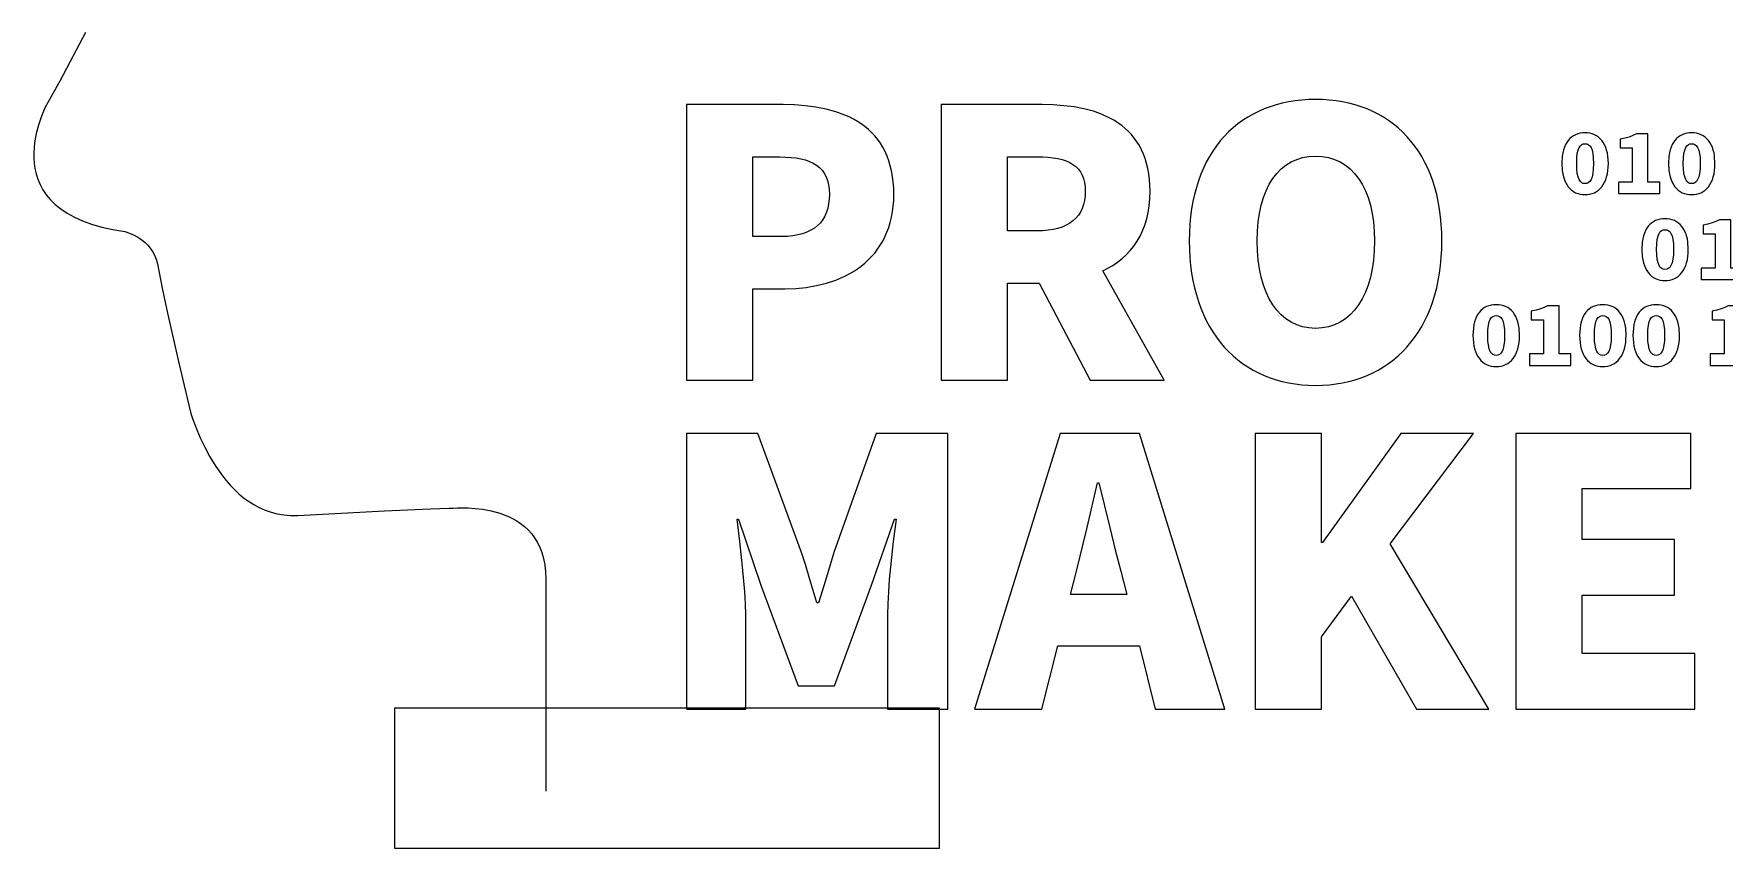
# Model space of a CAD drawing. Extents: x -295 to 296, y -191 to 193.
# Drawn here: x -1.3 to 54, y -13.7 to 13 of the extents above; entities that cross this region are included whole.
import ezdxf

# ---------------------------------------------------------------- set-up
doc = ezdxf.new("R2010")
doc.units = 0
doc.layers.add('레이어_2', color=1, linetype='CONTINUOUS')

msp = doc.modelspace()

# ---------------------------------------------------------------- linework, layer by layer
at = {"layer": '레이어_2'}
msp.add_lwpolyline([(0.432, 13.005), (0.038, 12.239), (-0.404, 11.419), (-0.898, 10.539), (-0.959, 10.379), (-1.026, 10.203), (-1.101, 9.976), (-1.172, 9.707), (-1.227, 9.404), (-1.244, 9.242), (-1.254, 9.076), (-1.253, 8.905), (-1.241, 8.732), (-1.216, 8.558), (-1.177, 8.382), (-1.121, 8.208), (-1.048, 8.035), (-0.957, 7.864), (-0.845, 7.698), (-0.711, 7.537), (-0.553, 7.382), (-0.371, 7.235), (-0.162, 7.096), (0.074, 6.966), (0.34, 6.847), (0.637, 6.74), (0.966, 6.646), (1.329, 6.566), (1.727, 6.502), (1.875, 6.448), (2.025, 6.38), (2.202, 6.279), (2.293, 6.214), (2.385, 6.139), (2.473, 6.053), (2.556, 5.956), (2.631, 5.847), (2.696, 5.725), (2.749, 5.59), (2.787, 5.442), (2.944, 4.649), (3.119, 3.825), (3.474, 2.249), (3.759, 1.046), (3.88, 0.547), (3.937, 0.388), (4.087, -0.007), (4.199, -0.268), (4.337, -0.557), (4.503, -0.865), (4.696, -1.182), (4.919, -1.496), (5.042, -1.649), (5.172, -1.798), (5.31, -1.942), (5.456, -2.078), (5.61, -2.206), (5.773, -2.325), (5.943, -2.433), (6.122, -2.53), (6.31, -2.613), (6.506, -2.681), (6.71, -2.734), (6.924, -2.769), (7.147, -2.787), (7.379, -2.784), (10.219, -2.638), (11.726, -2.569), (12.33, -2.548), (12.462, -2.546), (12.601, -2.543), (12.753, -2.54), (12.948, -2.543), (13.178, -2.557), (13.433, -2.586), (13.706, -2.637), (13.987, -2.714), (14.128, -2.763), (14.268, -2.822), (14.406, -2.889), (14.54, -2.965), (14.669, -3.053), (14.794, -3.151), (14.911, -3.26), (15.021, -3.382), (15.122, -3.516), (15.213, -3.664), (15.293, -3.827), (15.361, -4.003), (15.416, -4.195), (15.456, -4.404), (15.481, -4.628), (15.49, -4.87), (15.49, -11.801)], dxfattribs=at)
for points in [[(20.092, 1.635), (22.26, 1.635), (22.26, 4.627), (23.313, 4.627), (23.667, 4.638), (24.012, 4.672), (24.348, 4.728), (24.672, 4.808), (24.982, 4.912), (25.276, 5.039), (25.416, 5.112), (25.551, 5.191), (25.682, 5.276), (25.807, 5.367), (25.927, 5.465), (26.04, 5.569), (26.148, 5.68), (26.249, 5.796), (26.344, 5.92), (26.431, 6.049), (26.512, 6.186), (26.585, 6.329), (26.651, 6.478), (26.709, 6.635), (26.758, 6.798), (26.799, 6.967), (26.832, 7.144), (26.855, 7.328), (26.87, 7.518), (26.874, 7.716), (26.87, 7.92), (26.856, 8.116), (26.832, 8.303), (26.8, 8.482), (26.76, 8.652), (26.71, 8.814), (26.653, 8.968), (26.588, 9.114), (26.515, 9.252), (26.435, 9.383), (26.347, 9.506), (26.252, 9.623), (26.151, 9.731), (26.043, 9.833), (25.929, 9.929), (25.809, 10.017), (25.682, 10.099), (25.551, 10.174), (25.414, 10.244), (25.272, 10.307), (24.973, 10.416), (24.657, 10.502), (24.325, 10.567), (23.979, 10.612), (23.621, 10.638), (23.253, 10.647), (20.092, 10.647)], [(35.716, 1.635), (33.706, 5.209), (33.877, 5.295), (34.04, 5.391), (34.195, 5.498), (34.341, 5.614), (34.478, 5.74), (34.606, 5.876), (34.723, 6.022), (34.83, 6.179), (34.927, 6.346), (35.011, 6.523), (35.084, 6.711), (35.145, 6.91), (35.193, 7.119), (35.228, 7.34), (35.249, 7.571), (35.256, 7.813), (35.251, 8.013), (35.238, 8.204), (35.215, 8.386), (35.183, 8.56), (35.144, 8.726), (35.096, 8.884), (35.04, 9.033), (34.976, 9.175), (34.905, 9.309), (34.826, 9.436), (34.741, 9.555), (34.649, 9.667), (34.55, 9.773), (34.444, 9.871), (34.333, 9.962), (34.216, 10.047), (34.093, 10.126), (33.965, 10.198), (33.693, 10.325), (33.402, 10.429), (33.094, 10.511), (32.772, 10.572), (32.436, 10.614), (32.088, 10.639), (31.731, 10.647), (28.425, 10.647), (28.425, 1.635), (30.593, 1.635), (30.593, 4.809), (31.634, 4.809), (33.294, 1.635)], [(40.67, 1.466), (40.898, 1.471), (41.122, 1.486), (41.34, 1.512), (41.553, 1.548), (41.762, 1.593), (41.964, 1.649), (42.161, 1.714), (42.353, 1.788), (42.538, 1.873), (42.717, 1.966), (42.891, 2.069), (43.057, 2.181), (43.218, 2.302), (43.371, 2.433), (43.518, 2.572), (43.657, 2.719), (43.79, 2.876), (43.915, 3.041), (44.032, 3.214), (44.142, 3.396), (44.244, 3.586), (44.338, 3.784), (44.423, 3.991), (44.501, 4.205), (44.57, 4.427), (44.63, 4.656), (44.681, 4.893), (44.724, 5.138), (44.757, 5.39), (44.781, 5.65), (44.795, 5.916), (44.8, 6.19), (44.795, 6.462), (44.781, 6.727), (44.757, 6.984), (44.724, 7.233), (44.681, 7.475), (44.63, 7.71), (44.57, 7.936), (44.501, 8.154), (44.423, 8.365), (44.338, 8.567), (44.244, 8.761), (44.142, 8.947), (44.032, 9.125), (43.915, 9.294), (43.79, 9.455), (43.657, 9.607), (43.518, 9.75), (43.371, 9.885), (43.218, 10.011), (43.057, 10.129), (42.891, 10.237), (42.717, 10.336), (42.538, 10.426), (42.353, 10.507), (42.161, 10.579), (41.964, 10.642), (41.762, 10.695), (41.553, 10.738), (41.34, 10.772), (41.122, 10.797), (40.898, 10.811), (40.67, 10.816), (40.442, 10.812), (40.218, 10.797), (40, 10.773), (39.787, 10.739), (39.579, 10.695), (39.376, 10.643), (39.179, 10.581), (38.987, 10.509), (38.802, 10.428), (38.623, 10.339), (38.449, 10.24), (38.283, 10.132), (38.123, 10.015), (37.969, 9.889), (37.822, 9.755), (37.683, 9.611), (37.551, 9.459), (37.426, 9.299), (37.308, 9.13), (37.198, 8.952), (37.096, 8.766), (37.003, 8.572), (36.917, 8.37), (36.839, 8.159), (36.771, 7.941), (36.71, 7.714), (36.659, 7.479), (36.616, 7.237), (36.583, 6.987), (36.559, 6.729), (36.545, 6.463), (36.54, 6.19), (36.545, 5.916), (36.559, 5.65), (36.583, 5.39), (36.616, 5.138), (36.659, 4.893), (36.71, 4.656), (36.771, 4.427), (36.839, 4.205), (36.917, 3.991), (37.003, 3.784), (37.096, 3.586), (37.198, 3.396), (37.308, 3.214), (37.426, 3.041), (37.551, 2.876), (37.683, 2.719), (37.822, 2.572), (37.969, 2.433), (38.123, 2.302), (38.283, 2.181), (38.449, 2.069), (38.623, 1.966), (38.802, 1.873), (38.987, 1.788), (39.179, 1.714), (39.376, 1.649), (39.579, 1.593), (39.787, 1.548), (40, 1.512), (40.218, 1.486), (40.442, 1.471)], [(49.482, 7.704), (49.565, 7.708), (49.645, 7.72), (49.721, 7.74), (49.792, 7.769), (49.86, 7.806), (49.923, 7.85), (49.981, 7.903), (50.033, 7.963), (50.081, 8.032), (50.123, 8.108), (50.159, 8.192), (50.189, 8.284), (50.213, 8.383), (50.23, 8.49), (50.241, 8.605), (50.245, 8.727), (50.23, 8.961), (50.213, 9.067), (50.189, 9.164), (50.159, 9.254), (50.123, 9.336), (50.081, 9.41), (50.033, 9.477), (49.981, 9.535), (49.923, 9.586), (49.86, 9.629), (49.792, 9.664), (49.721, 9.691), (49.645, 9.711), (49.565, 9.722), (49.482, 9.726), (49.398, 9.722), (49.319, 9.711), (49.243, 9.692), (49.172, 9.665), (49.105, 9.63), (49.042, 9.587), (48.985, 9.537), (48.933, 9.479), (48.886, 9.413), (48.844, 9.339), (48.809, 9.257), (48.779, 9.167), (48.756, 9.069), (48.738, 8.963), (48.725, 8.727), (48.738, 8.49), (48.756, 8.383), (48.779, 8.284), (48.809, 8.192), (48.844, 8.108), (48.886, 8.032), (48.933, 7.963), (48.985, 7.903), (49.042, 7.85), (49.105, 7.806), (49.172, 7.769), (49.243, 7.74), (49.319, 7.72), (49.398, 7.708)], [(50.572, 7.74), (51.928, 7.74), (51.928, 8.115), (51.541, 8.115), (51.541, 9.69), (51.165, 9.69), (51.05, 9.635), (50.928, 9.589), (50.791, 9.549), (50.632, 9.514), (50.632, 9.23), (51.026, 9.23), (51.026, 8.115), (50.572, 8.115)], [(52.97, 7.704), (53.053, 7.708), (53.133, 7.72), (53.209, 7.74), (53.281, 7.769), (53.348, 7.806), (53.411, 7.85), (53.469, 7.903), (53.522, 7.963), (53.569, 8.032), (53.611, 8.108), (53.647, 8.192), (53.678, 8.284), (53.701, 8.383), (53.719, 8.49), (53.729, 8.605), (53.733, 8.727), (53.719, 8.961), (53.701, 9.067), (53.678, 9.164), (53.647, 9.254), (53.611, 9.336), (53.569, 9.41), (53.522, 9.477), (53.469, 9.535), (53.411, 9.586), (53.348, 9.629), (53.281, 9.664), (53.209, 9.691), (53.133, 9.711), (53.053, 9.722), (52.97, 9.726), (52.887, 9.722), (52.807, 9.711), (52.731, 9.692), (52.66, 9.665), (52.593, 9.63), (52.531, 9.587), (52.473, 9.537), (52.421, 9.479), (52.374, 9.413), (52.333, 9.339), (52.297, 9.257), (52.267, 9.167), (52.244, 9.069), (52.227, 8.963), (52.213, 8.727), (52.227, 8.49), (52.244, 8.383), (52.267, 8.284), (52.297, 8.192), (52.333, 8.108), (52.374, 8.032), (52.421, 7.963), (52.473, 7.903), (52.531, 7.85), (52.593, 7.806), (52.66, 7.769), (52.731, 7.74), (52.807, 7.72), (52.887, 7.708)], [(22.26, 6.335), (22.26, 8.939), (23.144, 8.939), (23.334, 8.935), (23.513, 8.924), (23.68, 8.904), (23.837, 8.876), (23.982, 8.838), (24.115, 8.791), (24.237, 8.735), (24.346, 8.668), (24.443, 8.591), (24.528, 8.502), (24.6, 8.402), (24.66, 8.29), (24.706, 8.166), (24.74, 8.029), (24.76, 7.879), (24.767, 7.716), (24.761, 7.555), (24.743, 7.403), (24.713, 7.26), (24.671, 7.127), (24.617, 7.004), (24.55, 6.89), (24.472, 6.787), (24.381, 6.694), (24.278, 6.611), (24.162, 6.539), (24.034, 6.477), (23.893, 6.426), (23.74, 6.387), (23.574, 6.358), (23.396, 6.341), (23.204, 6.335)], [(30.593, 8.939), (31.562, 8.939), (31.749, 8.936), (31.925, 8.925), (32.089, 8.908), (32.242, 8.882), (32.383, 8.849), (32.512, 8.806), (32.63, 8.755), (32.735, 8.694), (32.828, 8.623), (32.91, 8.542), (32.978, 8.45), (33.035, 8.346), (33.079, 8.231), (33.111, 8.104), (33.13, 7.965), (33.136, 7.813), (33.13, 7.658), (33.111, 7.513), (33.079, 7.378), (33.035, 7.252), (32.978, 7.136), (32.91, 7.03), (32.828, 6.933), (32.735, 6.847), (32.63, 6.77), (32.512, 6.703), (32.383, 6.646), (32.242, 6.6), (32.089, 6.564), (31.925, 6.538), (31.749, 6.522), (31.562, 6.517), (30.593, 6.517)], [(40.67, 3.331), (40.453, 3.344), (40.247, 3.382), (40.053, 3.444), (39.87, 3.531), (39.7, 3.64), (39.543, 3.772), (39.399, 3.927), (39.268, 4.102), (39.151, 4.298), (39.049, 4.513), (38.961, 4.748), (38.888, 5.002), (38.831, 5.274), (38.79, 5.563), (38.765, 5.868), (38.756, 6.19), (38.765, 6.508), (38.79, 6.81), (38.831, 7.093), (38.888, 7.359), (38.961, 7.606), (39.049, 7.834), (39.151, 8.042), (39.268, 8.23), (39.399, 8.398), (39.543, 8.546), (39.7, 8.671), (39.87, 8.775), (40.053, 8.857), (40.247, 8.916), (40.453, 8.951), (40.67, 8.963), (40.887, 8.951), (41.094, 8.916), (41.289, 8.857), (41.472, 8.775), (41.643, 8.671), (41.801, 8.546), (41.946, 8.398), (42.078, 8.23), (42.196, 8.042), (42.299, 7.834), (42.388, 7.606), (42.462, 7.359), (42.52, 7.093), (42.562, 6.81), (42.587, 6.508), (42.596, 6.19), (42.587, 5.868), (42.562, 5.563), (42.52, 5.274), (42.462, 5.002), (42.388, 4.748), (42.299, 4.513), (42.196, 4.298), (42.078, 4.102), (41.946, 3.927), (41.801, 3.772), (41.643, 3.64), (41.472, 3.531), (41.289, 3.444), (41.094, 3.382), (40.887, 3.344)], [(49.482, 8.067), (49.426, 8.073), (49.375, 8.095), (49.329, 8.135), (49.289, 8.197), (49.255, 8.284), (49.23, 8.399), (49.215, 8.546), (49.209, 8.727), (49.215, 8.908), (49.23, 9.052), (49.255, 9.164), (49.289, 9.248), (49.329, 9.306), (49.375, 9.344), (49.426, 9.363), (49.482, 9.369), (49.537, 9.363), (49.589, 9.344), (49.636, 9.306), (49.678, 9.248), (49.712, 9.164), (49.738, 9.052), (49.754, 8.908), (49.76, 8.727), (49.754, 8.546), (49.738, 8.399), (49.712, 8.284), (49.678, 8.197), (49.636, 8.135), (49.589, 8.095), (49.537, 8.073)], [(52.97, 8.067), (52.915, 8.073), (52.863, 8.095), (52.817, 8.135), (52.777, 8.197), (52.744, 8.284), (52.719, 8.399), (52.703, 8.546), (52.697, 8.727), (52.703, 8.908), (52.719, 9.052), (52.744, 9.164), (52.777, 9.248), (52.817, 9.306), (52.863, 9.344), (52.915, 9.363), (52.97, 9.369), (53.025, 9.363), (53.077, 9.344), (53.125, 9.306), (53.166, 9.248), (53.2, 9.164), (53.226, 9.052), (53.243, 8.908), (53.248, 8.727), (53.243, 8.546), (53.226, 8.399), (53.2, 8.284), (53.166, 8.197), (53.125, 8.135), (53.077, 8.095), (53.025, 8.073)], [(52.098, 4.894), (52.181, 4.898), (52.261, 4.91), (52.337, 4.93), (52.409, 4.959), (52.476, 4.996), (52.539, 5.04), (52.597, 5.093), (52.65, 5.153), (52.697, 5.222), (52.739, 5.298), (52.775, 5.382), (52.806, 5.474), (52.829, 5.573), (52.847, 5.68), (52.857, 5.795), (52.861, 5.917), (52.847, 6.151), (52.829, 6.257), (52.806, 6.354), (52.775, 6.444), (52.739, 6.526), (52.697, 6.6), (52.65, 6.667), (52.597, 6.725), (52.539, 6.776), (52.476, 6.819), (52.409, 6.854), (52.337, 6.881), (52.261, 6.901), (52.181, 6.912), (52.098, 6.916), (52.014, 6.912), (51.935, 6.901), (51.859, 6.882), (51.788, 6.855), (51.721, 6.82), (51.659, 6.777), (51.601, 6.727), (51.549, 6.669), (51.502, 6.603), (51.461, 6.529), (51.425, 6.447), (51.395, 6.357), (51.372, 6.259), (51.355, 6.153), (51.341, 5.917), (51.355, 5.68), (51.372, 5.573), (51.395, 5.474), (51.425, 5.382), (51.461, 5.298), (51.502, 5.222), (51.549, 5.153), (51.601, 5.093), (51.659, 5.04), (51.721, 4.996), (51.788, 4.959), (51.859, 4.93), (51.935, 4.91), (52.014, 4.898)], [(53.285, 4.93), (54.641, 4.93), (54.641, 5.305), (54.254, 5.305), (54.254, 6.88), (53.878, 6.88), (53.763, 6.825), (53.641, 6.779), (53.504, 6.739), (53.345, 6.704), (53.345, 6.42), (53.739, 6.42), (53.739, 5.305), (53.285, 5.305)], [(52.098, 5.257), (52.043, 5.263), (51.991, 5.285), (51.945, 5.325), (51.905, 5.387), (51.872, 5.474), (51.847, 5.589), (51.831, 5.736), (51.825, 5.917), (51.831, 6.098), (51.847, 6.242), (51.872, 6.354), (51.905, 6.438), (51.945, 6.496), (51.991, 6.534), (52.043, 6.553), (52.098, 6.559), (52.153, 6.553), (52.205, 6.534), (52.252, 6.496), (52.294, 6.438), (52.328, 6.354), (52.354, 6.242), (52.371, 6.098), (52.376, 5.917), (52.371, 5.736), (52.354, 5.589), (52.328, 5.474), (52.294, 5.387), (52.252, 5.325), (52.205, 5.285), (52.153, 5.263)], [(46.575, 2.084), (46.658, 2.088), (46.738, 2.1), (46.814, 2.12), (46.886, 2.149), (46.953, 2.186), (47.016, 2.23), (47.074, 2.283), (47.127, 2.343), (47.174, 2.412), (47.216, 2.488), (47.252, 2.572), (47.282, 2.664), (47.306, 2.763), (47.324, 2.87), (47.334, 2.985), (47.338, 3.107), (47.324, 3.341), (47.306, 3.447), (47.282, 3.544), (47.252, 3.634), (47.216, 3.716), (47.174, 3.79), (47.127, 3.857), (47.074, 3.915), (47.016, 3.966), (46.953, 4.009), (46.886, 4.044), (46.814, 4.071), (46.738, 4.091), (46.658, 4.102), (46.575, 4.106), (46.491, 4.102), (46.412, 4.091), (46.336, 4.072), (46.265, 4.045), (46.198, 4.01), (46.136, 3.967), (46.078, 3.917), (46.026, 3.859), (45.979, 3.793), (45.937, 3.719), (45.902, 3.637), (45.872, 3.547), (45.849, 3.449), (45.832, 3.343), (45.818, 3.107), (45.832, 2.87), (45.849, 2.763), (45.872, 2.664), (45.902, 2.572), (45.937, 2.488), (45.979, 2.412), (46.026, 2.343), (46.078, 2.283), (46.136, 2.23), (46.198, 2.186), (46.265, 2.149), (46.336, 2.12), (46.412, 2.1), (46.491, 2.088)], [(47.665, 2.12), (49.021, 2.12), (49.021, 2.495), (48.634, 2.495), (48.634, 4.07), (48.258, 4.07), (48.143, 4.015), (48.021, 3.969), (47.884, 3.929), (47.725, 3.894), (47.725, 3.61), (48.119, 3.61), (48.119, 2.495), (47.665, 2.495)], [(50.063, 2.084), (50.146, 2.088), (50.226, 2.1), (50.302, 2.12), (50.374, 2.149), (50.441, 2.186), (50.504, 2.23), (50.562, 2.283), (50.615, 2.343), (50.662, 2.412), (50.704, 2.488), (50.741, 2.572), (50.771, 2.664), (50.795, 2.763), (50.812, 2.87), (50.822, 2.985), (50.826, 3.107), (50.812, 3.341), (50.795, 3.447), (50.771, 3.544), (50.741, 3.634), (50.704, 3.716), (50.662, 3.79), (50.615, 3.857), (50.562, 3.915), (50.504, 3.966), (50.441, 4.009), (50.374, 4.044), (50.302, 4.071), (50.226, 4.091), (50.146, 4.102), (50.063, 4.106), (49.98, 4.102), (49.9, 4.091), (49.824, 4.072), (49.753, 4.045), (49.686, 4.01), (49.624, 3.967), (49.566, 3.917), (49.514, 3.859), (49.467, 3.793), (49.426, 3.719), (49.39, 3.637), (49.36, 3.547), (49.337, 3.449), (49.32, 3.343), (49.306, 3.107), (49.32, 2.87), (49.337, 2.763), (49.36, 2.664), (49.39, 2.572), (49.426, 2.488), (49.467, 2.412), (49.514, 2.343), (49.566, 2.283), (49.624, 2.23), (49.686, 2.186), (49.753, 2.149), (49.824, 2.12), (49.9, 2.1), (49.98, 2.088)], [(51.807, 2.084), (51.891, 2.088), (51.97, 2.1), (52.046, 2.12), (52.118, 2.149), (52.185, 2.186), (52.248, 2.23), (52.306, 2.283), (52.359, 2.343), (52.407, 2.412), (52.448, 2.488), (52.485, 2.572), (52.515, 2.664), (52.539, 2.763), (52.556, 2.87), (52.567, 2.985), (52.57, 3.107), (52.556, 3.341), (52.539, 3.447), (52.515, 3.544), (52.485, 3.634), (52.448, 3.716), (52.407, 3.79), (52.359, 3.857), (52.306, 3.915), (52.248, 3.966), (52.185, 4.009), (52.118, 4.044), (52.046, 4.071), (51.97, 4.091), (51.891, 4.102), (51.807, 4.106), (51.724, 4.102), (51.644, 4.091), (51.569, 4.072), (51.497, 4.045), (51.43, 4.01), (51.368, 3.967), (51.311, 3.917), (51.258, 3.859), (51.211, 3.793), (51.17, 3.719), (51.134, 3.637), (51.105, 3.547), (51.081, 3.449), (51.064, 3.343), (51.05, 3.107), (51.064, 2.87), (51.081, 2.763), (51.105, 2.664), (51.134, 2.572), (51.17, 2.488), (51.211, 2.412), (51.258, 2.343), (51.311, 2.283), (51.368, 2.23), (51.43, 2.186), (51.497, 2.149), (51.569, 2.12), (51.644, 2.1), (51.724, 2.088)], [(53.575, 2.12), (54.932, 2.12), (54.932, 2.495), (54.544, 2.495), (54.544, 4.07), (54.169, 4.07), (54.054, 4.015), (53.932, 3.969), (53.795, 3.929), (53.636, 3.894), (53.636, 3.61), (54.03, 3.61), (54.03, 2.495), (53.575, 2.495)], [(46.575, 2.447), (46.52, 2.453), (46.468, 2.475), (46.422, 2.515), (46.382, 2.577), (46.348, 2.664), (46.323, 2.779), (46.308, 2.926), (46.302, 3.107), (46.308, 3.288), (46.323, 3.432), (46.348, 3.544), (46.382, 3.628), (46.422, 3.686), (46.468, 3.724), (46.52, 3.743), (46.575, 3.749), (46.63, 3.743), (46.682, 3.724), (46.729, 3.686), (46.771, 3.628), (46.805, 3.544), (46.831, 3.432), (46.847, 3.288), (46.853, 3.107), (46.847, 2.926), (46.831, 2.779), (46.805, 2.664), (46.771, 2.577), (46.729, 2.515), (46.682, 2.475), (46.63, 2.453)], [(50.063, 2.447), (50.008, 2.453), (49.957, 2.475), (49.91, 2.515), (49.87, 2.577), (49.837, 2.664), (49.812, 2.779), (49.796, 2.926), (49.79, 3.107), (49.796, 3.288), (49.812, 3.432), (49.837, 3.544), (49.87, 3.628), (49.91, 3.686), (49.957, 3.724), (50.008, 3.743), (50.063, 3.749), (50.118, 3.743), (50.17, 3.724), (50.218, 3.686), (50.259, 3.628), (50.293, 3.544), (50.319, 3.432), (50.336, 3.288), (50.342, 3.107), (50.336, 2.926), (50.319, 2.779), (50.293, 2.664), (50.259, 2.577), (50.218, 2.515), (50.17, 2.475), (50.118, 2.453)], [(51.807, 2.447), (51.752, 2.453), (51.701, 2.475), (51.654, 2.515), (51.614, 2.577), (51.581, 2.664), (51.556, 2.779), (51.54, 2.926), (51.535, 3.107), (51.54, 3.288), (51.556, 3.432), (51.581, 3.544), (51.614, 3.628), (51.654, 3.686), (51.701, 3.724), (51.752, 3.743), (51.807, 3.749), (51.863, 3.743), (51.915, 3.724), (51.962, 3.686), (52.003, 3.628), (52.037, 3.544), (52.063, 3.432), (52.08, 3.288), (52.086, 3.107), (52.08, 2.926), (52.063, 2.779), (52.037, 2.664), (52.003, 2.577), (51.962, 2.515), (51.915, 2.475), (51.863, 2.453)], [(20.092, -9.12), (22.03, -9.12), (22.03, -6.032), (22.022, -5.676), (22.001, -5.289), (21.931, -4.465), (21.84, -3.642), (21.751, -2.907), (21.799, -2.907), (22.526, -5.063), (23.749, -8.357), (24.936, -8.357), (26.148, -5.063), (26.899, -2.907), (26.947, -2.907), (26.858, -3.642), (26.767, -4.465), (26.728, -4.882), (26.697, -5.289), (26.676, -5.676), (26.668, -6.032), (26.668, -9.12), (28.643, -9.12), (28.643, -0.109), (26.293, -0.109), (24.912, -3.997), (24.668, -4.807), (24.546, -5.225), (24.416, -5.644), (24.355, -5.644), (24.111, -4.807), (23.989, -4.395), (23.858, -3.997), (22.429, -0.109), (20.092, -0.109)], [(35.426, -9.12), (37.703, -9.12), (34.905, -0.109), (32.313, -0.109), (29.515, -9.12), (31.719, -9.12), (32.24, -7.049), (34.905, -7.049)], [(38.696, -9.12), (40.864, -9.12), (40.864, -6.758), (41.845, -5.426), (43.965, -9.12), (46.338, -9.12), (43.105, -3.718), (45.83, -0.109), (43.456, -0.109), (40.9, -3.67), (40.864, -3.67), (40.864, -0.109), (38.696, -0.109)], [(47.223, -9.12), (53.073, -9.12), (53.073, -7.303), (49.391, -7.303), (49.391, -5.39), (52.407, -5.39), (52.407, -3.573), (49.391, -3.573), (49.391, -1.901), (52.94, -1.901), (52.94, -0.109), (47.223, -0.109)], [(32.652, -5.377), (32.846, -4.614), (33.195, -3.185), (33.536, -1.72), (33.584, -1.72), (33.942, -3.176), (34.119, -3.913), (34.299, -4.614), (34.493, -5.377)], [(10.542, -13.668), (28.373, -13.668), (28.373, -9.093), (10.542, -9.093)]]:
    msp.add_lwpolyline(points, close=True, dxfattribs=at)

doc.saveas('drawing.dxf')
